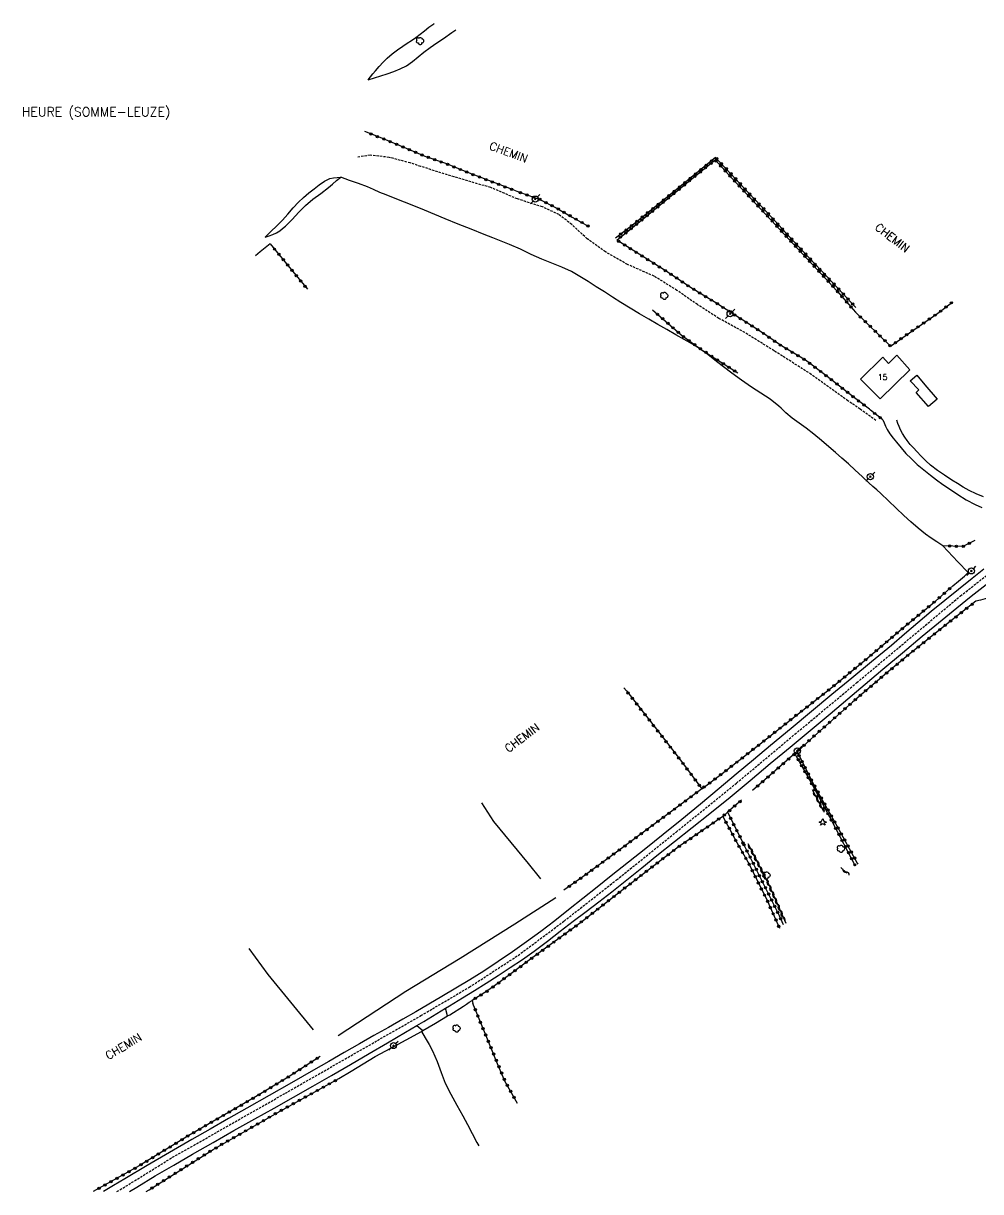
# Model space of a CAD drawing. Header units: millimetres. Extents: x 216000 to 217000, y 109000 to 110001.
# Drawn here: x 216446.2 to 216655.4, y 109000 to 109255.4 of the extents above; entities that cross this region are included whole.
import ezdxf
from ezdxf.enums import TextEntityAlignment as Align

# ---------------------------------------------------------------- set-up
doc = ezdxf.new("R2010")
doc.units = ezdxf.units.MM
doc.linetypes.add('DASHED', pattern=[0.75, 0.5, -0.25])
doc.layers.get('0').update_dxf_attribs({"linetype": 'CONTINUOUS'})
for name, color, linetype in [('W0001', 6, 'DASHED'), ('W0008', 7, 'CONTINUOUS'), ('W0017', 7, 'CONTINUOUS'), ('W0070', 7, 'DASHED'), ('W0101', 7, 'CONTINUOUS'), ('W0104', 1, 'CONTINUOUS'), ('W0211', 2, 'CONTINUOUS'), ('W0214', 2, 'CONTINUOUS'), ('W0300', 7, 'CONTINUOUS'), ('W0303', 7, 'CONTINUOUS'), ('W0310', 3, 'CONTINUOUS'), ('W0323', 7, 'CONTINUOUS'), ('W0330', 7, 'CONTINUOUS'), ('W0473', 7, 'CONTINUOUS'), ('W0980', 7, 'CONTINUOUS'), ('W0989', 7, 'CONTINUOUS'), ('W0991', 7, 'CONTINUOUS')]:
    doc.layers.add(name, color=color, linetype=linetype)
doc.styles.get("Standard").update_dxf_attribs({"font": 'romans.shx', "width": 0.85})

# ---------------------------------------------------------------- blocks, each defined once
blk = doc.blocks.new('T300')
for p, q in [((-0.8, 0.51), (-0.86, 0.34)), ((-0.86, 0.34), (-0.86, 0.17)), ((-0.86, 0.17), (-0.74, 0.06)), ((-0.69, 0.63), (-0.8, 0.51)), ((-0.8, -0.06), (-0.74, 0.06)), ((-0.74, 0.06), (-0.69, 0.11)), ((-0.57, 0.69), (-0.69, 0.63)), ((-0.46, 0.69), (-0.57, 0.69)), ((-0.29, 0.63), (-0.46, 0.69)), ((-0.29, 0.63), (-0.17, 0.74)), ((-0.23, 0.57), (-0.29, 0.63)), ((-0.17, 0.74), (-0.06, 0.8)), ((-0.06, 0.8), (0.06, 0.8)), ((0.06, 0.8), (0.23, 0.74)), ((0.23, 0.74), (0.34, 0.63)), ((0.34, 0.63), (0.4, 0.51)), ((0.46, 0.46), (0.34, 0.46)), ((0.4, 0.51), (0.4, 0.46)), ((0.57, 0.4), (0.46, 0.46)), ((0.57, 0.4), (0.69, 0.29)), ((0.69, 0.29), (0.74, 0.17)), ((0.74, 0.06), (0.69, -0.17)), ((0.74, 0.17), (0.74, 0.06)), ((-0.8, -0.17), (-0.8, -0.06)), ((-0.8, -0.23), (-0.8, -0.17)), ((-0.74, -0.34), (-0.8, -0.23)), ((-0.69, -0.4), (-0.74, -0.34)), ((-0.51, -0.46), (-0.69, -0.4)), ((-0.4, -0.46), (-0.51, -0.46)), ((-0.4, -0.46), (-0.34, -0.46)), ((-0.34, -0.46), (-0.34, -0.4)), ((-0.34, -0.51), (-0.34, -0.46)), ((-0.29, -0.63), (-0.34, -0.51)), ((-0.17, -0.74), (-0.29, -0.63)), ((-0.06, -0.8), (-0.17, -0.74)), ((0.06, -0.8), (-0.06, -0.8)), ((0.17, -0.74), (0.06, -0.8)), ((0.23, -0.69), (0.17, -0.74)), ((0.29, -0.46), (0.23, -0.46)), ((0.29, -0.63), (0.23, -0.69)), ((0.46, -0.4), (0.29, -0.46)), ((0.34, -0.51), (0.29, -0.63)), ((0.34, -0.51), (0.34, -0.46)), ((0.57, -0.34), (0.46, -0.4)), ((0.63, -0.29), (0.57, -0.34)), ((0.69, -0.17), (0.63, -0.29))]:
    blk.add_line(p, q)
blk = doc.blocks.new('T303')
for p, q in [((-0.77, 0), (-0.28, 0.21)), ((-0.28, -0.21), (-0.77, 0)), ((-0.28, 0.21), (0, 0.83)), ((0, 0.83), (0.28, 0.21)), ((0.28, 0.21), (0.83, 0)), ((0.83, 0), (0.28, -0.21)), ((-0.49, -0.63), (-0.28, -0.21)), ((0, -0.35), (-0.49, -0.63)), ((0.56, -0.63), (0, -0.35)), ((0.28, -0.21), (0.56, -0.63))]:
    blk.add_line(p, q)
blk = doc.blocks.new('T473')
for p, q in [((-0.166667, 0.166667), (0.166667, -0.166667)), ((-0.166667, -0.166667), (0.166667, 0.166667)), ((0.500001, 0.500001), (1.000002, 1.000002)), ((-1.000002, -1.000002), (-0.500001, -0.500001))]:
    blk.add_line(p, q)
blk.add_ellipse((0, 0), major_axis=(0.471405, 0.471405), ratio=1, start_param=5.4977871438, end_param=11.780972451)
blk = doc.blocks.new('t323o')
at = {"color": 0, "linetype": 'Continuous'}
for radius in [0.25, 0.15]:
    blk.add_circle((0, 0), radius, dxfattribs=at)
blk = doc.blocks.new('t310o')
at = {"color": 0, "linetype": 'Continuous'}
for centre, start, end in [((-0.5, 0.38), 216.8699, 323.1304), ((0.5, -0.37), 36.8699, 143.1303)]:
    blk.add_arc(centre, 0.625, start, end, dxfattribs=at)

msp = doc.modelspace()

# ---------------------------------------------------------------- linework, layer by layer
at = {"layer": 'W0001'}
msp.add_lwpolyline([(216466.65, 109000), (216478.8, 109007.5), (216503.45, 109021.51), (216533.06, 109038.47), (216543.66, 109044.69), (216554.33, 109051.64), (216564.37, 109059.14), (216575.86, 109068.15), (216588.84, 109078.6), (216602.08, 109089.3), (216614.81, 109099.97), (216628.38, 109111.26), (216651.02, 109130.21), (216665.66, 109141.71)], dxfattribs=at)
at = {"layer": 'W0008'}
for points in [[(216656.09, 109136.06), (216653.56, 109134.03), (216650.58, 109131.64), (216647.59, 109129.24), (216644.63, 109126.82), (216641.71, 109124.36), (216638.81, 109121.88), (216635.91, 109119.4), (216631.59, 109115.82), (216627.25, 109112.26), (216622.92, 109108.69), (216618.45, 109104.97), (216613.98, 109101.23), (216609.51, 109097.5), (216605.76, 109094.36), (216602.02, 109091.22), (216598.26, 109088.08), (216594.2, 109084.72), (216590.12, 109081.37), (216586.03, 109078.04), (216582.26, 109075.01), (216578.48, 109072.01), (216574.69, 109069), (216571.59, 109066.52), (216568.49, 109064.04), (216565.37, 109061.58), (216562.33, 109059.22), (216559.28, 109056.88), (216556.19, 109054.6), (216553.1, 109052.41), (216549.97, 109050.28), (216546.8, 109048.2), (216543.79, 109046.3), (216540.74, 109044.46), (216537.68, 109042.63), (216534.83, 109040.97), (216531.97, 109039.33), (216529.11, 109037.69), (216525.96, 109035.9), (216522.82, 109034.11), (216519.67, 109032.32), (216516.32, 109030.4), (216512.97, 109028.48), (216509.62, 109026.57), (216504.77, 109023.79), (216499.92, 109021.01), (216495.06, 109018.25), (216491.04, 109015.96), (216487.01, 109013.69), (216482.98, 109011.39), (216478.1, 109008.55), (216473.23, 109005.69), (216468.37, 109002.8), (216465.88, 109001.31), (216463.71, 109000)], [(216469.38, 109000), (216471, 109001), (216475.02, 109003.42), (216479.06, 109005.81), (216483.12, 109008.17), (216487.65, 109010.77), (216492.2, 109013.33), (216496.75, 109015.9), (216500.98, 109018.28), (216505.22, 109020.66), (216509.44, 109023.06), (216513.56, 109025.42), (216517.68, 109027.8), (216521.78, 109030.19), (216525.76, 109032.52), (216529.73, 109034.85), (216532.2, 109036.32), (216533.7, 109037.21), (216536.53, 109038.9), (216538.46, 109040.07), (216539.35, 109040.61), (216542.17, 109042.33), (216544.77, 109043.94), (216547.37, 109045.58), (216549.95, 109047.23), (216552.61, 109048.98), (216555.25, 109050.76), (216557.85, 109052.58), (216560.72, 109054.71), (216563.55, 109056.9), (216566.38, 109059.1), (216569.19, 109061.23), (216571.99, 109063.35), (216574.78, 109065.51), (216578.09, 109068.14), (216581.38, 109070.81), (216584.67, 109073.48), (216588.52, 109076.53), (216592.39, 109079.57), (216596.24, 109082.63), (216600.66, 109086.25), (216605.05, 109089.9), (216609.45, 109093.56), (216613.81, 109097.18), (216618.17, 109100.8), (216622.53, 109104.44), (216626.37, 109107.68), (216630.2, 109110.94), (216634.05, 109114.18), (216638.36, 109117.79), (216642.67, 109121.4), (216647.01, 109124.98), (216650.19, 109127.58), (216653.39, 109130.18), (216656.6, 109132.74)]]:
    msp.add_lwpolyline(points, dxfattribs=at)
at = {"layer": 'W0017'}
for points in [[(216634.04, 109168.72), (216634.35, 109168.01), (216634.65, 109167.29), (216635, 109166.6), (216635.61, 109165.64), (216636.29, 109164.72), (216637.01, 109163.82), (216638.03, 109162.58), (216639.1, 109161.37), (216640.23, 109160.21), (216641.58, 109158.95), (216642.99, 109157.76), (216644.44, 109156.6), (216645.81, 109155.57), (216647.2, 109154.56), (216648.62, 109153.59), (216650.44, 109152.39), (216652.29, 109151.24), (216654.21, 109150.21), (216655.68, 109149.53)], [(216656.08, 109151.84), (216654.45, 109152.52), (216652.9, 109153.26), (216651.62, 109153.96), (216650.4, 109154.77), (216649.15, 109155.49), (216647.56, 109156.57), (216645.98, 109157.65), (216644.46, 109158.8), (216643.43, 109159.74), (216642.45, 109160.74), (216641.49, 109161.76), (216640.76, 109162.54), (216640.05, 109163.33), (216639.39, 109164.16), (216638.84, 109164.92), (216638.34, 109165.71), (216637.89, 109166.53), (216637.6, 109167.21), (216637.35, 109167.9), (216637.1, 109168.6)], [(216538.92, 109038.39), (216538.46, 109040.07)], [(216532.2, 109036.32), (216533.53, 109035.22)]]:
    msp.add_lwpolyline(points, dxfattribs=at)
at = {"layer": 'W0070'}
for points in [[(216629.08, 109171), (216626.43, 109172.88), (216618.42, 109178.62), (216610.26, 109183.8), (216603.89, 109187.76), (216598.2, 109190.87), (216593.53, 109193.88), (216589.05, 109196.99), (216584.06, 109200.1), (216578.24, 109202.65), (216573.4, 109205.42), (216569.43, 109208.29), (216566.05, 109211.38), (216563.25, 109213.57), (216559.64, 109215.24), (216554.17, 109216.98), (216548.35, 109219.46), (216540.33, 109221.81), (216533.06, 109224.08), (216530.76, 109224.84), (216526.11, 109226.07), (216521.98, 109226.55), (216519.18, 109226.12)], [(216632.54, 109168.54), (216629.08, 109171)]]:
    msp.add_lwpolyline(points, dxfattribs=at)
at = {"layer": 'W0101'}
msp.add_lwpolyline([(216633.5, 109173.28), (216629.14, 109177.59), (216634.03, 109182.43), (216635.32, 109181.03), (216637.11, 109182.8), (216639.96, 109179.59)], close=True, dxfattribs=at)
at = {"layer": 'W0104'}
msp.add_lwpolyline([(216643.23, 109176.38), (216645.92, 109173.19), (216644.05, 109171.64), (216641.37, 109174.68), (216641.89, 109175.23), (216640.05, 109177.2), (216641.46, 109178.49)], close=True, dxfattribs=at)
at = {"layer": 'W0211'}
for points in [[(216521.54, 109243.03), (216522.95, 109243.44), (216524.35, 109243.85), (216525.73, 109244.31), (216527.17, 109244.83), (216528.58, 109245.4), (216529.93, 109246.08), (216531.24, 109247), (216532.48, 109248.04), (216533.73, 109249.06), (216535.14, 109250.08), (216536.57, 109251.08), (216537.99, 109252.08), (216539.82, 109253.33), (216540.74, 109253.97)], [(216499.02, 109208.64), (216499.88, 109208.92), (216500.74, 109209.21), (216501.55, 109209.57), (216502.21, 109210.01), (216502.84, 109210.52), (216503.45, 109211.05), (216504.96, 109212.51), (216506.38, 109214.08), (216507.86, 109215.57), (216509.49, 109216.91), (216511.18, 109218.18), (216512.85, 109219.47), (216513.76, 109220.22), (216514.65, 109220.98), (216515.55, 109221.74)]]:
    msp.add_lwpolyline(points, dxfattribs=at)
at = {"layer": 'W0214'}
for points in [[(216521.54, 109243.03), (216522.07, 109243.68), (216522.6, 109244.33), (216523.13, 109244.97), (216523.96, 109245.93), (216524.82, 109246.87), (216525.72, 109247.77), (216526.8, 109248.7), (216527.93, 109249.57), (216529.1, 109250.4), (216530.05, 109251.03), (216531.03, 109251.63), (216531.99, 109252.26), (216532.93, 109252.99), (216533.86, 109253.75), (216534.8, 109254.49), (216535.88, 109255.27), (216536, 109255.35)], [(216499.02, 109208.64), (216500.3, 109209.86), (216501.57, 109211.09), (216502.82, 109212.34), (216503.99, 109213.66), (216505.14, 109215.01), (216506.35, 109216.29), (216507.45, 109217.31), (216508.59, 109218.29), (216509.78, 109219.21), (216510.86, 109220.06), (216511.98, 109220.87), (216513.19, 109221.44), (216513.96, 109221.59), (216514.75, 109221.66), (216515.55, 109221.74)]]:
    msp.add_lwpolyline(points, dxfattribs=at)
at = {"layer": 'W0300'}
for points in [[(216546.33, 109084.97), (216548.98, 109080.88), (216556.52, 109071.73), (216559.22, 109068.4)], [(216562.56, 109064.24), (216553.61, 109058.43), (216541.66, 109050.93), (216529.79, 109043.74), (216521.32, 109038.18), (216514.97, 109034.06)], [(216509.63, 109035.4), (216499.72, 109047.46), (216495.51, 109053.13)]]:
    msp.add_lwpolyline(points, dxfattribs=at)
at = {"layer": 'W0310'}
for points in [[(216621.17, 109083.06), (216618.64, 109087.8)], [(216604.53, 109076.09), (216609.05, 109067.26), (216612.81, 109058.71)], [(216626.2, 109069.64), (216624.9, 109070.86)]]:
    msp.add_lwpolyline(points, dxfattribs=at)
at = {"layer": 'W0323'}
for points in [[(216553.43, 109218.87), (216543.34, 109222.74), (216538.51, 109224.7), (216534.02, 109226.29), (216529.4, 109228.24), (216524.15, 109230.39), (216520.79, 109231.71)], [(216628.16, 109193.23), (216624.31, 109197.38), (216620.47, 109201.39), (216616.8, 109205.35), (216612.9, 109209.49), (216608.83, 109213.97), (216604.78, 109218.22), (216600.78, 109222.56), (216597.48, 109226.02), (216589.69, 109219.62), (216585.73, 109216.43), (216579.23, 109211.18), (216575.59, 109208.37)], [(216631.1, 109171), (216626.65, 109174.46), (216621.9, 109178.15), (216617.12, 109181.74), (216611.92, 109184.85), (216607.11, 109188.16), (216597.17, 109194.5), (216592, 109197.64), (216586.89, 109201.07), (216581.4, 109204.51), (216575.92, 109207.99), (216581.29, 109212.32), (216586.58, 109216.68), (216591.97, 109221.11), (216597.41, 109225.5), (216601.82, 109220.68), (216606.23, 109216), (216610.74, 109211.18), (216615.21, 109206.35), (216619.64, 109201.62), (216624.02, 109196.92), (216628.08, 109192.24)], [(216553.43, 109218.87), (216559.11, 109216.85), (216562.64, 109215.07), (216566.16, 109213.03), (216569.81, 109210.97)], [(216500.13, 109207.16), (216504.75, 109201.53), (216508.26, 109197.24)], [(216583.68, 109192.76), (216589.96, 109187.26), (216594.06, 109184.28), (216594.15, 109184.22), (216594.23, 109184.17), (216602.34, 109178.94)], [(216628.08, 109192.24), (216635.74, 109184.81), (216638.93, 109187.09), (216646.08, 109192.01), (216649.37, 109194.51)], [(216634.04, 109168.72), (216631.38, 109170.78), (216631.1, 109171)], [(216654.17, 109142.35), (216651.56, 109141), (216647.13, 109141.17)], [(216577.44, 109110.15), (216578.02, 109109.44), (216583.76, 109102.07), (216589.59, 109094.58), (216594.5, 109088.07), (216598.95, 109091.38), (216607.27, 109097.88), (216615.15, 109104.15), (216622.69, 109110.03), (216630.3, 109116.28), (216638.19, 109122.98), (216645.61, 109129.14), (216649.35, 109132.38)], [(216654.39, 109129.04), (216648.1, 109124.11), (216639.59, 109117.26), (216635.34, 109113.76), (216627.4, 109107), (216619.09, 109099.65), (216615.29, 109096.12), (216619.27, 109088.36), (216624, 109079.92), (216628.46, 109071.83), (216628.58, 109071.59)], [(216615.29, 109096.12), (216614.84, 109095.73), (216608.84, 109090.52), (216605.54, 109087.65)], [(216623.05, 109080.73), (216619.11, 109088.12), (216614.84, 109095.73)], [(216594.5, 109088.07), (216588.81, 109083.82), (216575.84, 109074.23), (216568.51, 109068.82), (216564.31, 109065.88)], [(216603.16, 109085.58), (216600.11, 109082.92), (216599.19, 109082.12), (216599.07, 109082.03), (216589.41, 109075.35), (216584.91, 109071.97), (216576.61, 109065.56), (216567.93, 109058.78), (216558.71, 109052.02), (216550.49, 109045.95), (216547.73, 109043.93), (216547.63, 109043.87)], [(216600.11, 109082.92), (216603.51, 109076.2)], [(216599.07, 109082.03), (216602.16, 109076.29), (216604.81, 109071.56), (216608.83, 109063.49), (216611.47, 109057.61)], [(216628.07, 109071.17), (216623.05, 109080.73)], [(216612.35, 109058.32), (216611.46, 109060.28), (216603.51, 109076.2)], [(216547.63, 109043.87), (216544.27, 109041.8), (216544.4, 109041.11)], [(216554.18, 109019.28), (216551.45, 109024.18), (216549.47, 109028.84), (216547.31, 109034.04), (216544.4, 109041.11)], [(216511.08, 109029.55), (216504.03, 109025.05), (216496.96, 109020.71), (216482.36, 109012.29), (216471.51, 109005.65), (216461.41, 109000)], [(216473.01, 109000), (216473.65, 109000.38), (216487.69, 109009.23), (216501.66, 109017.24), (216515.17, 109024.7)]]:
    msp.add_lwpolyline(points, dxfattribs=at)
at = {"layer": 'W0330'}
for points in [[(216612.03, 109171), (216611.82, 109171.22), (216611.31, 109171.7), (216609.41, 109173.18), (216607.37, 109174.5), (216605.35, 109175.84), (216603.19, 109177.37), (216601.04, 109178.93), (216598.92, 109180.51), (216597.35, 109181.73), (216595.79, 109182.95), (216594.23, 109184.17), (216592.43, 109185.22), (216590.63, 109186.27), (216588.83, 109187.31), (216586.86, 109188.43), (216584.88, 109189.54), (216582.91, 109190.68), (216580.86, 109191.89), (216578.83, 109193.12), (216576.8, 109194.37), (216574.99, 109195.51), (216573.19, 109196.66), (216571.38, 109197.8), (216569.61, 109198.93), (216567.85, 109200.06), (216566.03, 109201.09), (216563.89, 109202.06), (216561.68, 109202.91), (216559.49, 109203.79), (216557.15, 109204.86), (216554.82, 109205.97), (216552.48, 109207.02), (216550.64, 109207.77), (216548.79, 109208.49), (216546.94, 109209.21), (216544.08, 109210.34), (216541.23, 109211.47), (216538.38, 109212.62), (216536.1, 109213.58), (216533.83, 109214.55), (216531.54, 109215.49), (216529.52, 109216.28), (216527.48, 109217.05), (216525.46, 109217.85), (216524.1, 109218.42), (216522.74, 109219.01), (216521.38, 109219.59), (216519.45, 109220.33), (216517.5, 109221.03), (216515.55, 109221.74)], [(216500.13, 109207.16), (216497.98, 109205.41), (216496.94, 109204.56)], [(216647.13, 109141.17), (216645.88, 109142.01), (216644.63, 109142.86), (216643.41, 109143.74), (216641.77, 109145.04), (216640.19, 109146.39), (216638.63, 109147.78), (216636.94, 109149.37), (216635.29, 109150.99), (216633.61, 109152.59), (216632.74, 109153.37), (216631.86, 109154.14), (216630.98, 109154.92), (216629.5, 109156.29), (216628.03, 109157.68), (216626.55, 109159.05), (216625.12, 109160.31), (216623.69, 109161.56), (216622.24, 109162.8), (216620.61, 109164.19), (216618.96, 109165.57), (216617.29, 109166.91), (216615.78, 109168), (216614.26, 109169.07), (216612.81, 109170.23), (216612.31, 109170.72), (216612.03, 109171)], [(216647.13, 109141.17), (216650.43, 109137.67), (216652.72, 109135.36)], [(216649.35, 109132.38), (216650.62, 109133.46), (216651.9, 109134.54), (216652.72, 109135.36)], [(216662.02, 109129.01), (216661.24, 109129.27), (216660.79, 109129.41), (216660.46, 109129.52), (216659.66, 109129.7), (216658.92, 109129.76), (216658.29, 109129.77), (216658.17, 109129.77), (216657.42, 109129.72), (216656.41, 109129.55), (216655.4, 109129.3), (216654.39, 109129.04)], [(216515.17, 109024.7), (216517.81, 109026.33), (216520.45, 109027.95), (216523.11, 109029.54), (216526.47, 109031.39), (216529.85, 109033.19), (216533.21, 109035.03), (216533.53, 109035.22), (216536.3, 109036.82), (216538.92, 109038.39), (216539.37, 109038.66), (216542.39, 109040.56), (216543.02, 109040.97), (216543.65, 109041.38), (216544.27, 109041.8)], [(216533.21, 109035.03), (216534.04, 109033.61), (216534.87, 109032.19), (216535.65, 109030.74), (216536.63, 109028.42), (216537.48, 109026.04), (216538.41, 109023.69), (216539.62, 109021.29), (216540.93, 109018.93), (216542.23, 109016.57), (216543.26, 109014.64), (216544.28, 109012.7), (216545.32, 109010.77), (216545.76, 109010.01)]]:
    msp.add_lwpolyline(points, dxfattribs=at)

# ---------------------------------------------------------------- block references
at = {"layer": 'W0300', "rotation": 359.9999899820874}
for p in [(216532.94, 109251.47), (216586.32, 109195.77), (216624.92, 109074.91), (216608.65, 109069.1), (216540.92, 109035.63)]:
    msp.add_blockref('T300', p, dxfattribs=at)
at = {"layer": 'W0303', "rotation": 359.9999899820874}
msp.add_blockref('T303', (216620.9, 109080.76), dxfattribs=at)
at = {"layer": 'W0310'}
for p, rotation in [((216619.35, 109086.48), 118.028597987487), ((216620.05, 109085.15), 118.028597987487), ((216620.76, 109083.83), 118.028597987487), ((216605.11, 109074.96), 297.1077554559699), ((216605.79, 109073.63), 297.1077554559699), ((216606.47, 109072.29), 297.1077554559699), ((216607.16, 109070.96), 297.1077554559699), ((216607.84, 109069.62), 297.1077554559699), ((216626, 109069.84), 136.8603959685635), ((216608.52, 109068.29), 297.1077554559699), ((216609.19, 109066.94), 293.7502448206211), ((216609.79, 109065.57), 293.7502448206211), ((216610.4, 109064.2), 293.7502448206211), ((216611, 109062.83), 293.7502448206211), ((216611.61, 109061.45), 293.7502448206211), ((216612.21, 109060.08), 293.7502448206211)]:
    msp.add_blockref('t310o', p, dxfattribs=dict(at, rotation=rotation))
at = {"layer": 'W0323'}
for p, rotation in [((216522.19, 109231.16), 158.5728362840211), ((216523.58, 109230.61), 158.5728362840211), ((216524.98, 109230.05), 157.7242147245105), ((216526.36, 109229.48), 157.7242147245105), ((216527.75, 109228.91), 157.7242147245105), ((216529.14, 109228.35), 157.7242147245105), ((216530.52, 109227.77), 157.1347302294663), ((216531.91, 109227.18), 157.1347302294663), ((216533.29, 109226.6), 157.1347302294663), ((216534.68, 109226.06), 160.4699247333465), ((216536.1, 109225.55), 160.4699247333465), ((216537.51, 109225.05), 160.4699247333465), ((216596.61, 109225.31), 219.4376476187409), ((216597.6, 109225.29), 312.5050570704297), ((216597.74, 109225.75), 133.6102566557223), ((216538.92, 109224.53), 157.9329273557179), ((216540.31, 109223.97), 157.9329273557179), ((216541.7, 109223.41), 157.9329273557179), ((216543.09, 109222.84), 157.9329273557179), ((216593.14, 109222.45), 219.4376476187409), ((216594.13, 109222.85), 38.89417432262692), ((216594.29, 109223.4), 219.4376476187409), ((216595.29, 109223.79), 38.89417432262692), ((216595.45, 109224.36), 219.4376476187409), ((216596.46, 109224.73), 38.89417432262692), ((216598.61, 109224.19), 312.5050570704297), ((216598.77, 109224.67), 133.6102566557223), ((216599.63, 109223.08), 312.5050570704297), ((216599.81, 109223.58), 133.6102566557223), ((216600.84, 109222.49), 132.638059706308), ((216544.49, 109222.3), 158.9940816404956), ((216545.89, 109221.76), 158.9940816404956), ((216547.29, 109221.22), 158.9940816404956), ((216548.69, 109220.69), 158.9940816404956), ((216550.09, 109220.15), 158.9940816404956), ((216590.63, 109220.01), 39.47022294053205), ((216590.82, 109220.55), 219.4376476187409), ((216591.79, 109220.96), 39.47022294053205), ((216591.98, 109221.5), 219.4376476187409), ((216592.96, 109221.91), 38.89417432262692), ((216600.64, 109221.98), 312.5050570704297), ((216601.65, 109220.87), 312.5050570704297), ((216601.86, 109221.39), 132.638059706308), ((216602.68, 109219.78), 313.2990194280512), ((216602.87, 109220.29), 132.638059706308), ((216551.49, 109219.61), 158.9940816404956), ((216552.89, 109219.07), 158.9940816404956), ((216554.84, 109218.37), 340.5046400385729), ((216556.25, 109217.87), 340.5046400385729), ((216557.67, 109217.37), 340.5046400385729), ((216587.32, 109217.71), 218.806033559415), ((216588.32, 109218.1), 39.47022294053205), ((216588.49, 109218.65), 218.806033559415), ((216589.48, 109219.06), 39.47022294053205), ((216589.66, 109219.59), 218.806033559415), ((216603.71, 109218.68), 313.2990194280512), ((216603.89, 109219.18), 132.638059706308), ((216604.74, 109217.59), 313.2990194280512), ((216604.91, 109218.08), 133.6418155835679), ((216559.08, 109216.87), 340.5046400385729), ((216560.42, 109216.19), 333.2147558860996), ((216561.76, 109215.52), 333.2147558860996), ((216563.09, 109214.81), 329.7973074017553), ((216583.82, 109214.89), 218.9209813480091), ((216584.84, 109215.24), 39.47511473103774), ((216584.99, 109215.83), 218.9209813480091), ((216586, 109216.2), 39.47511473103774), ((216586.15, 109216.77), 218.806033559415), ((216587.16, 109217.15), 39.47022294053205), ((216605.77, 109216.5), 313.2990194280512), ((216605.94, 109217), 133.6418155835679), ((216606.79, 109215.41), 313.0559169745858), ((216606.98, 109215.91), 133.6418155835679), ((216608.01, 109214.83), 133.6418155835679), ((216564.38, 109214.06), 329.7973074017553), ((216565.68, 109213.31), 329.7973074017553), ((216566.98, 109212.56), 330.6519280689618), ((216580.32, 109212.06), 218.9209813480091), ((216581.37, 109212.38), 39.47511473103774), ((216581.48, 109213), 218.9209813480091), ((216582.53, 109213.34), 39.47511473103774), ((216582.65, 109213.95), 218.9209813480091), ((216583.69, 109214.29), 39.47511473103774), ((216607.82, 109214.31), 313.0559169745858), ((216608.84, 109213.21), 313.0559169745858), ((216609.04, 109213.73), 132.2342058641056), ((216609.86, 109212.12), 313.0559169745858), ((216610.05, 109212.62), 132.2342058641056), ((216568.29, 109211.83), 330.6519280689618), ((216569.6, 109211.09), 330.6519280689618), ((216577.87, 109209.56), 38.84654862427683), ((216577.96, 109210.2), 217.6651019312677), ((216579.04, 109210.5), 38.84654862427683), ((216579.15, 109211.12), 217.6651019312677), ((216580.2, 109211.44), 38.84654862427683), ((216610.89, 109211.02), 312.8310222275655), ((216611.06, 109211.51), 132.2342058641056), ((216611.91, 109209.92), 312.8310222275655), ((216612.07, 109210.4), 132.2342058641056), ((216576.33, 109207.72), 147.6276891899908), ((216576.7, 109208.62), 38.84654862427683), ((216576.77, 109209.29), 217.6651019312677), ((216612.93, 109208.82), 312.8310222275655), ((216613.08, 109209.3), 133.30484748752), ((216613.95, 109207.72), 312.8310222275655), ((216614.11, 109208.2), 133.30484748752), ((216615.14, 109207.11), 133.30484748752), ((216501.08, 109206), 309.3331369068132), ((216502.03, 109204.84), 309.3331369068132), ((216577.6, 109206.92), 147.6276891899908), ((216578.87, 109206.12), 147.6276891899908), ((216580.13, 109205.31), 147.6276891899908), ((216581.4, 109204.51), 147.9524599963766), ((216614.97, 109206.62), 312.8310222275655), ((216615.99, 109205.52), 313.0983485418583), ((216616.17, 109206.02), 133.30484748752), ((216617.01, 109204.43), 313.0983485418583), ((216617.19, 109204.93), 132.8150008595725), ((216502.98, 109203.68), 309.3331369068132), ((216503.93, 109202.52), 309.3331369068132), ((216582.67, 109203.71), 147.9524599963766), ((216583.94, 109202.92), 147.9524599963766), ((216585.22, 109202.12), 147.9524599963766), ((216618.04, 109203.33), 313.0983485418583), ((216618.21, 109203.83), 132.8150008595725), ((216619.06, 109202.24), 313.0983485418583), ((216619.23, 109202.72), 132.8150008595725), ((216504.89, 109201.36), 309.2857074702031), ((216505.84, 109200.2), 309.2857074702031), ((216586.49, 109201.33), 147.9524599963766), ((216587.74, 109200.5), 146.1138473546442), ((216588.99, 109199.67), 146.1138473546442), ((216620.09, 109201.14), 312.9255670938829), ((216620.25, 109201.62), 132.8150008595725), ((216621.11, 109200.04), 312.9255670938829), ((216621.28, 109200.54), 133.7152947018879), ((216622.32, 109199.45), 133.7152947018879), ((216506.79, 109199.04), 309.2857074702031), ((216507.73, 109197.88), 309.2857074702031), ((216590.23, 109198.83), 146.1138473546442), ((216591.48, 109197.99), 146.1138473546442), ((216592.74, 109197.19), 148.7238128906363), ((216622.13, 109198.95), 312.9255670938829), ((216623.15, 109197.85), 312.9255670938829), ((216623.36, 109198.37), 133.7152947018879), ((216624.17, 109196.74), 310.9823917066076), ((216624.39, 109197.28), 132.9737535510328), ((216594.02, 109196.41), 148.7238128906363), ((216595.31, 109195.63), 148.7238128906363), ((216596.59, 109194.85), 148.7238128906363), ((216625.15, 109195.61), 310.9823917066076), ((216625.41, 109196.19), 132.9737535510328), ((216626.14, 109194.48), 310.9823917066076), ((216626.44, 109195.09), 132.9737535510328), ((216649.05, 109194.27), 37.32085441633605), ((216584.8, 109191.77), 318.7869663228463), ((216597.86, 109194.06), 147.4553989175386), ((216599.13, 109193.25), 147.4553989175386), ((216600.39, 109192.45), 147.4553989175386), ((216627.12, 109193.35), 310.9823917066076), ((216627.46, 109193.99), 132.9737535510328), ((216646.67, 109192.45), 37.32085441633605), ((216647.86, 109193.36), 37.32085441633605), ((216585.93, 109190.78), 318.7869663228463), ((216587.06, 109189.79), 318.7869663228463), ((216601.65, 109191.64), 147.4553989175386), ((216602.92, 109190.83), 147.4553989175386), ((216604.18, 109190.03), 147.4553989175386), ((216605.45, 109189.22), 147.4553989175386), ((216629.16, 109191.19), 315.8662097117242), ((216630.24, 109190.15), 315.8662097117242), ((216631.31, 109189.11), 315.8662097117242), ((216642.98, 109189.87), 34.50138146224028), ((216644.22, 109190.72), 34.50138146224028), ((216645.45, 109191.57), 34.50138146224028), ((216588.19, 109188.81), 318.7869663228463), ((216589.32, 109187.82), 318.7869663228463), ((216590.48, 109186.88), 324.0324837606036), ((216606.71, 109188.41), 147.4553989175386), ((216607.96, 109187.57), 145.4778438162912), ((216609.19, 109186.72), 145.4778438162912), ((216632.39, 109188.06), 315.8662097117242), ((216633.46, 109187.02), 315.8662097117242), ((216639.27, 109187.32), 34.50138146224028), ((216640.51, 109188.17), 34.50138146224028), ((216641.74, 109189.02), 34.50138146224028), ((216591.7, 109185.99), 324.0324837606036), ((216592.91, 109185.11), 324.0324837606036), ((216594.13, 109184.24), 327.2004687243262), ((216610.43, 109185.87), 145.4778438162912), ((216611.66, 109185.02), 145.4778438162912), ((216612.94, 109184.24), 149.1498031065314), ((216634.54, 109185.97), 315.8662097117242), ((216635.62, 109184.93), 315.8662097117242), ((216636.82, 109185.59), 35.45115140737909), ((216638.05, 109186.46), 35.45115140737909), ((216595.39, 109183.42), 327.2116613654114), ((216596.65, 109182.61), 327.2116613654114), ((216597.91, 109181.8), 327.2116613654114), ((216614.23, 109183.47), 149.1498031065314), ((216615.52, 109182.7), 149.1498031065314), ((216616.8, 109181.93), 149.1498031065314), ((216599.17, 109180.99), 327.2116613654114), ((216600.43, 109180.17), 327.2116613654114), ((216601.69, 109179.36), 327.2116613654114), ((216618.03, 109181.06), 143.1224381359315), ((216619.23, 109180.16), 143.1224381359315), ((216620.43, 109179.26), 143.1224381359315), ((216621.63, 109178.36), 143.1224381359315), ((216622.81, 109177.45), 142.1007763748117), ((216624, 109176.52), 142.1007763748117), ((216625.18, 109175.6), 142.1007763748117), ((216626.36, 109174.68), 142.1007763748117), ((216627.55, 109173.76), 142.1535100350276), ((216628.73, 109172.84), 142.1535100350276), ((216629.92, 109171.92), 142.1535100350276), ((216632.29, 109170.08), 142.1444584180318), ((216633.47, 109169.16), 142.1444584180318), ((216648.63, 109141.11), 177.7765402784799), ((216650.13, 109141.05), 177.7765402784799), ((216651.62, 109141.03), 207.5347407618198), ((216652.95, 109141.72), 207.5347407618198), ((216647.51, 109130.79), 40.78599345458181), ((216648.65, 109131.77), 40.78599345458181), ((216644.08, 109127.88), 39.74393656878433), ((216645.24, 109128.84), 39.74393656878433), ((216646.38, 109129.81), 40.78599345458181), ((216653.58, 109128.4), 218.0433634206756), ((216641.78, 109125.96), 39.74393656878433), ((216642.93, 109126.92), 39.74393656878433), ((216650.03, 109125.63), 218.0433634206756), ((216651.21, 109126.55), 218.0433634206756), ((216652.39, 109127.48), 218.0433634206756), ((216638.32, 109123.08), 39.74393656878433), ((216639.47, 109124.04), 39.74393656878433), ((216640.62, 109125), 39.74393656878433), ((216646.51, 109122.83), 218.8449762948094), ((216647.67, 109123.77), 218.8449762948094), ((216648.85, 109124.7), 218.0433634206756), ((216634.89, 109120.17), 40.33481294340549), ((216636.03, 109121.14), 40.33481294340549), ((216637.17, 109122.11), 40.33481294340549), ((216644.17, 109120.95), 218.8449762948094), ((216645.34, 109121.89), 218.8449762948094), ((216632.6, 109118.23), 40.33481294340549), ((216633.74, 109119.2), 40.33481294340549), ((216640.66, 109118.13), 218.8449762948094), ((216641.83, 109119.07), 218.8449762948094), ((216643, 109120.01), 218.8449762948094), ((216629.15, 109115.34), 39.39584359831412), ((216630.31, 109116.29), 40.33481294340549), ((216631.46, 109117.26), 40.33481294340549), ((216637.18, 109115.28), 219.5485096688652), ((216638.34, 109116.23), 219.5485096688652), ((216639.5, 109117.19), 219.5485096688652), ((216625.68, 109112.48), 39.39584359831412), ((216626.83, 109113.43), 39.39584359831412), ((216627.99, 109114.38), 39.39584359831412), ((216634.88, 109113.36), 220.3909122775733), ((216636.03, 109114.32), 219.5485096688652), ((216623.36, 109110.58), 39.39584359831412), ((216624.52, 109111.53), 39.39584359831412), ((216631.45, 109110.44), 220.3909122775733), ((216632.59, 109111.41), 220.3909122775733), ((216633.73, 109112.39), 220.3909122775733), ((216578.37, 109108.98), 307.9196161557293), ((216579.29, 109107.8), 307.9196161557293), ((216619.82, 109107.79), 37.95168056321913), ((216621.01, 109108.71), 37.95168056321913), ((216622.19, 109109.64), 37.95168056321913), ((216628.02, 109107.53), 220.3909122775733), ((216629.16, 109108.5), 220.3909122775733), ((216630.31, 109109.47), 220.3909122775733), ((216580.22, 109106.61), 307.9196161557293), ((216581.14, 109105.43), 307.9196161557293), ((216616.27, 109105.02), 37.95168056321913), ((216617.46, 109105.95), 37.95168056321913), ((216618.64, 109106.87), 37.95168056321913), ((216625.76, 109105.55), 221.4722072601637), ((216626.89, 109106.54), 221.4722072601637), ((216582.06, 109104.25), 307.9196161557293), ((216582.98, 109103.06), 307.9196161557293), ((216613.92, 109103.17), 38.46603196089762), ((216615.09, 109104.1), 38.46603196089762), ((216622.39, 109102.57), 221.4722072601637), ((216623.52, 109103.56), 221.4722072601637), ((216624.64, 109104.56), 221.4722072601637), ((216583.9, 109101.88), 307.9189192821391), ((216584.83, 109100.7), 307.9189192821391), ((216610.39, 109100.37), 38.46603196089762), ((216611.57, 109101.3), 38.46603196089762), ((216612.74, 109102.23), 38.46603196089762), ((216620.14, 109100.58), 221.4722072601637), ((216621.27, 109101.58), 221.4722072601637), ((216585.75, 109099.51), 307.9189192821391), ((216586.67, 109098.33), 307.9189192821391), ((216606.87, 109097.57), 38.06302529161904), ((216608.04, 109098.5), 38.46603196089762), ((216609.22, 109099.44), 38.46603196089762), ((216616.83, 109097.55), 222.9401133181319), ((216617.92, 109098.57), 222.9401133181319), ((216619.02, 109099.59), 222.9401133181319), ((216587.59, 109097.15), 307.9189192821391), ((216588.51, 109095.96), 307.9189192821391), ((216589.43, 109094.78), 307.9189192821391), ((216603.33, 109094.8), 38.06302529161904), ((216604.51, 109095.72), 38.06302529161904), ((216605.69, 109096.65), 38.06302529161904), ((216614.6, 109095.52), 220.9194666245315), ((216615.7, 109095.31), 297.1909045877812), ((216615.73, 109096.52), 222.9401133181319), ((216590.34, 109093.58), 307.0260548824804), ((216591.24, 109092.39), 307.0260548824804), ((216600.96, 109092.95), 38.06302529161904), ((216602.14, 109093.87), 38.06302529161904), ((216611.2, 109092.57), 220.9194666245315), ((216612.33, 109093.55), 220.9194666245315), ((216613.47, 109094.54), 220.9194666245315), ((216615.58, 109094.42), 119.3072935030641), ((216616.31, 109093.11), 119.3072935030641), ((216616.39, 109093.98), 297.1909045877812), ((216617.07, 109092.65), 297.1909045877812), ((216592.15, 109091.19), 307.0260548824804), ((216593.05, 109089.99), 307.0260548824804), ((216597.39, 109090.22), 36.53100781777432), ((216598.59, 109091.11), 36.53100781777432), ((216599.78, 109092.02), 38.06302529161904), ((216607.8, 109089.62), 221.057683454314), ((216608.93, 109090.61), 220.9194666245315), ((216610.07, 109091.59), 220.9194666245315), ((216617.05, 109091.81), 119.3072935030641), ((216617.76, 109091.31), 297.1909045877812), ((216617.78, 109090.5), 119.3072935030641), ((216618.44, 109089.98), 297.1909045877812), ((216593.32, 109087.19), 216.8085825203719), ((216593.95, 109088.79), 307.0260548824804), ((216594.98, 109088.43), 36.53100781777432), ((216596.18, 109089.32), 36.53100781777432), ((216606.67, 109088.64), 221.057683454314), ((216618.52, 109089.19), 119.3072935030641), ((216619.13, 109088.64), 297.1909045877812), ((216619.24, 109087.88), 118.030245582533), ((216619.85, 109087.33), 299.2484130469941), ((216589.72, 109084.49), 216.8085825203719), ((216590.92, 109085.39), 216.8085825203719), ((216592.12, 109086.29), 216.8085825203719), ((216602.8, 109085.26), 221.0634216519608), ((216619.95, 109086.55), 118.030245582533), ((216620.58, 109086.02), 299.2484130469941), ((216620.65, 109085.23), 118.030245582533), ((216621.32, 109084.71), 299.2484130469941), ((216587.31, 109082.71), 216.4692343900428), ((216588.51, 109083.6), 216.4692343900428), ((216599.4, 109082.31), 221.03994333827), ((216600.54, 109083.29), 221.0634216519608), ((216601.67, 109084.28), 221.0634216519608), ((216621.36, 109083.91), 118.030245582533), ((216622.05, 109083.4), 299.2484130469941), ((216622.06, 109082.58), 118.030245582533), ((216622.78, 109082.09), 299.2484130469941), ((216583.69, 109080.03), 216.4692343900428), ((216584.89, 109080.92), 216.4692343900428), ((216586.1, 109081.81), 216.4692343900428), ((216595.72, 109079.72), 214.6877453127506), ((216596.96, 109080.57), 214.6877453127506), ((216598.19, 109081.43), 214.6877453127506), ((216599.78, 109080.71), 298.31681383305), ((216600.49, 109079.39), 298.31681383305), ((216600.79, 109081.58), 296.8270934830988), ((216601.46, 109080.24), 296.8270934830988), ((216622.77, 109081.26), 118.030245582533), ((216623.52, 109080.79), 299.2484130469941), ((216623.75, 109079.4), 117.6998131817075), ((216624.25, 109079.47), 298.869528782778), ((216580.07, 109077.36), 216.4692343900428), ((216581.28, 109078.25), 216.4692343900428), ((216582.48, 109079.14), 216.4692343900428), ((216592.02, 109077.16), 214.6877453127506), ((216593.26, 109078.01), 214.6877453127506), ((216594.49, 109078.87), 214.6877453127506), ((216601.2, 109078.07), 298.31681383305), ((216601.91, 109076.75), 298.31681383305), ((216602.14, 109078.9), 296.8270934830988), ((216602.82, 109077.57), 296.8270934830988), ((216624.44, 109078.07), 117.6998131817075), ((216624.97, 109078.16), 298.869528782778), ((216625.14, 109076.75), 117.6998131817075), ((216625.69, 109076.85), 298.869528782778), ((216576.45, 109074.68), 216.4692343900428), ((216577.66, 109075.57), 216.4692343900428), ((216578.86, 109076.47), 216.4692343900428), ((216588.35, 109074.56), 216.9451823727848), ((216589.56, 109075.45), 214.6877453127506), ((216590.79, 109076.31), 214.6877453127506), ((216602.64, 109075.44), 299.1931456829649), ((216603.49, 109076.23), 296.8270934830988), ((216603.71, 109075.8), 116.54057749203), ((216604.38, 109074.46), 116.54057749203), ((216625.84, 109075.42), 117.6998131817075), ((216626.42, 109075.53), 298.869528782778), ((216627.14, 109074.22), 298.869528782778), ((216572.83, 109072.01), 216.4600024240974), ((216574.04, 109072.9), 216.4600024240974), ((216575.24, 109073.79), 216.4600024240974), ((216584.76, 109071.85), 217.6492278390792), ((216585.96, 109072.75), 216.9451823727848), ((216587.15, 109073.65), 216.9451823727848), ((216603.37, 109074.13), 299.1931456829649), ((216604.1, 109072.82), 299.1931456829649), ((216605.05, 109073.12), 116.54057749203), ((216605.72, 109071.78), 116.54057749203), ((216626.54, 109074.09), 117.6998131817075), ((216627.23, 109072.76), 117.6998131817075), ((216627.87, 109072.91), 298.869528782778), ((216569.21, 109069.33), 216.4600024240974), ((216570.42, 109070.23), 216.4600024240974), ((216571.62, 109071.12), 216.4600024240974), ((216581.2, 109069.1), 217.6492278390792), ((216582.38, 109070.02), 217.6492278390792), ((216583.57, 109070.93), 217.6492278390792), ((216604.83, 109071.51), 296.5252683677726), ((216605.5, 109070.17), 296.5252683677726), ((216606.39, 109070.44), 116.54057749203), ((216607.06, 109069.09), 116.54057749203), ((216627.93, 109071.43), 117.6998131817075), ((216565.54, 109066.74), 214.9608941270047), ((216566.77, 109067.6), 214.9608941270047), ((216568, 109068.46), 214.9608941270047), ((216578.82, 109067.27), 217.6492278390792), ((216580.01, 109068.18), 217.6492278390792), ((216606.17, 109068.82), 296.5252683677726), ((216606.84, 109067.48), 296.5252683677726), ((216607.73, 109067.75), 116.54057749203), ((216575.26, 109064.51), 218.0091078660471), ((216576.45, 109065.43), 218.0091078660471), ((216577.63, 109066.35), 217.6492278390792), ((216607.51, 109066.14), 296.5252683677726), ((216608.18, 109064.8), 296.5252683677726), ((216608.4, 109066.41), 116.54057749203), ((216609.07, 109065.07), 116.54057749203), ((216571.72, 109061.74), 218.0091078660471), ((216572.9, 109062.66), 218.0091078660471), ((216574.08, 109063.59), 218.0091078660471), ((216608.85, 109063.46), 294.158874767755), ((216609.46, 109062.09), 294.158874767755), ((216609.74, 109063.73), 116.54057749203), ((216610.41, 109062.39), 116.54057749203), ((216568.17, 109058.97), 218.0091078660471), ((216569.35, 109059.89), 218.0091078660471), ((216570.54, 109060.82), 218.0091078660471), ((216610.08, 109060.72), 294.158874767755), ((216610.69, 109059.35), 294.158874767755), ((216611.08, 109061.04), 116.54057749203), ((216611.73, 109059.69), 114.4062832879819), ((216564.55, 109056.3), 216.2244742153952), ((216565.76, 109057.19), 216.2244742153952), ((216566.97, 109058.08), 216.2244742153952), ((216611.3, 109057.98), 294.158874767755), ((216562.13, 109054.53), 216.2244742153952), ((216563.34, 109055.42), 216.2244742153952), ((216558.5, 109051.87), 216.4753094840715), ((216559.71, 109052.76), 216.2244742153952), ((216560.92, 109053.64), 216.2244742153952), ((216554.88, 109049.19), 216.4753094840715), ((216556.09, 109050.09), 216.4753094840715), ((216557.29, 109050.98), 216.4753094840715), ((216551.26, 109046.52), 216.4753094840715), ((216552.47, 109047.41), 216.4753094840715), ((216553.67, 109048.3), 216.4753094840715), ((216547.51, 109043.8), 211.7065210760665), ((216548.84, 109044.75), 216.1456918116302), ((216550.05, 109045.63), 216.1456918116302), ((216544.96, 109042.22), 211.7065210760665), ((216546.23, 109043.01), 211.7065210760665), ((216544.95, 109039.77), 112.4078385754462), ((216545.52, 109038.38), 112.4078385754462), ((216546.1, 109036.99), 112.4078385754462), ((216546.67, 109035.61), 112.4078385754462), ((216547.24, 109034.22), 112.4078385754462), ((216547.81, 109032.84), 112.526753324286), ((216548.39, 109031.45), 112.526753324286), ((216509.13, 109028.31), 212.5583524606798), ((216510.4, 109029.12), 212.5583524606798), ((216548.96, 109030.06), 112.526753324286), ((216549.54, 109028.68), 113.041111455933), ((216505.34, 109025.89), 212.5583524606798), ((216506.6, 109026.69), 212.5583524606798), ((216507.87, 109027.5), 212.5583524606798), ((216550.13, 109027.3), 113.041111455933), ((216550.71, 109025.92), 113.041111455933), ((216501.52, 109023.51), 211.540544171206), ((216502.8, 109024.29), 211.540544171206), ((216504.07, 109025.08), 212.5583524606798), ((216513.09, 109023.56), 28.90709755557139), ((216514.4, 109024.28), 28.90709755557139), ((216551.3, 109024.54), 113.041111455933), ((216551.99, 109023.21), 119.0694879235378), ((216497.68, 109021.16), 211.540544171206), ((216498.96, 109021.94), 211.540544171206), ((216500.24, 109022.72), 211.540544171206), ((216507.83, 109020.66), 28.90709755557139), ((216509.15, 109021.38), 28.90709755557139), ((216510.46, 109022.11), 28.90709755557139), ((216511.77, 109022.83), 28.90709755557139), ((216552.72, 109021.9), 119.0694879235378), ((216553.45, 109020.59), 119.0694879235378), ((216492.5, 109018.14), 209.9916080089917), ((216493.8, 109018.89), 209.9916080089917), ((216495.1, 109019.64), 209.9916080089917), ((216496.4, 109020.39), 209.9916080089917), ((216503.89, 109018.48), 28.90709755557139), ((216505.21, 109019.21), 28.90709755557139), ((216506.52, 109019.93), 28.90709755557139), ((216488.6, 109015.89), 209.9916080089917), ((216489.9, 109016.64), 209.9916080089917), ((216491.2, 109017.39), 209.9916080089917), ((216498.67, 109015.53), 29.84552711262157), ((216499.97, 109016.28), 29.84552711262157), ((216501.27, 109017.02), 29.84552711262157), ((216502.58, 109017.76), 28.90709755557139), ((216484.7, 109013.64), 209.9916080089917), ((216486, 109014.39), 209.9916080089917), ((216487.3, 109015.14), 209.9916080089917), ((216494.77, 109013.29), 29.84552711262157), ((216496.07, 109014.04), 29.84552711262157), ((216497.37, 109014.78), 29.84552711262157), ((216479.55, 109010.57), 211.4664939964879), ((216480.83, 109011.35), 211.4664939964879), ((216482.11, 109012.13), 211.4664939964879), ((216483.4, 109012.89), 209.9916080089917), ((216490.86, 109011.05), 29.84552711262157), ((216492.16, 109011.8), 29.84552711262157), ((216493.47, 109012.55), 29.84552711262157), ((216475.71, 109008.22), 211.4664939964879), ((216476.99, 109009), 211.4664939964879), ((216478.27, 109009.78), 211.4664939964879), ((216485.71, 109007.98), 32.22558449666688), ((216486.98, 109008.78), 32.22558449666688), ((216488.26, 109009.56), 29.84552711262157), ((216489.56, 109010.31), 29.84552711262157), ((216471.87, 109005.87), 211.4664939964879), ((216473.15, 109006.65), 211.4664939964879), ((216474.43, 109007.43), 211.4664939964879), ((216481.9, 109005.58), 32.22558449666688), ((216483.17, 109006.38), 32.22558449666688), ((216484.44, 109007.18), 32.22558449666688), ((216466.64, 109002.93), 209.1906094378535), ((216467.95, 109003.66), 209.1906094378535), ((216469.26, 109004.39), 209.1906094378535), ((216470.57, 109005.12), 209.1906094378535), ((216478.1, 109003.18), 32.22558449666688), ((216479.36, 109003.98), 32.22558449666688), ((216480.63, 109004.78), 32.22558449666688), ((216462.72, 109000.73), 209.1906094378535), ((216464.02, 109001.46), 209.1906094378535), ((216465.33, 109002.19), 209.1906094378535), ((216474.29, 109000.78), 32.22558449666688), ((216475.56, 109001.58), 32.22558449666688), ((216476.83, 109002.38), 32.22558449666688)]:
    msp.add_blockref('t323o', p, dxfattribs=dict(at, rotation=rotation))
at = {"layer": 'W0473', "rotation": 359.9999899820874}
for p in [(216558.07, 109216.93), (216600.67, 109191.87), (216631.32, 109156.27), (216653.41, 109135.68), (216615.35, 109096.34), (216527.09, 109031.92)]:
    msp.add_blockref('T473', p, dxfattribs=at)

# ---------------------------------------------------------------- texts
at = {"layer": 'W0980'}
msp.add_text('HEURE (SOMME-LEUZE)', height=2, dxfattribs=at).set_placement((216462.08, 109235.88), align=Align.MIDDLE)
at = {"layer": 'W0989'}
for rotation, p in [(339.7344, (216547.87, 109227.88)), (322.2564, (216632.16, 109210.46)), (37.0854, (216552.24, 109095.87)), (30.8473, (216464.78, 109028.77))]:
    msp.add_text('CHEMIN', height=1.75, rotation=rotation, dxfattribs=at).set_placement(p)
at = {"layer": 'W0991'}
msp.add_text('15', height=1.25, dxfattribs=at).set_placement((216633.99, 109178.04), align=Align.MIDDLE_CENTER)

doc.saveas('drawing.dxf')
